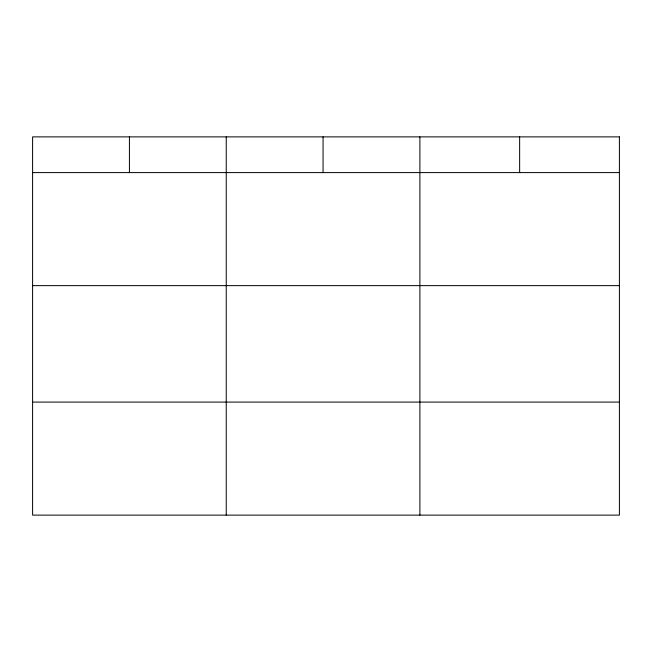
<?xml version="1.0" encoding="UTF-8"?>
<svg xmlns="http://www.w3.org/2000/svg" width="652" height="652" viewBox="0 0 652 652"><rect width="100%" height="100%" fill="white"/><g stroke="black" fill="none" stroke-linecap="round" stroke-linejoin="round"><path stroke-width="0.98" d="M32.6 172.601L619.4 172.601M32.6 285.633L619.4 285.633M32.6 402.088L619.4 402.088M519.644 136.879L519.644 172.601M419.888 136.879L419.888 515.121M323.066 136.879L323.066 172.601M226.244 136.879L226.244 515.121M129.422 136.879L129.422 172.601M619.4 136.879L32.6 136.879L32.6 515.121L619.4 515.121L619.4 136.879"/></g></svg>
